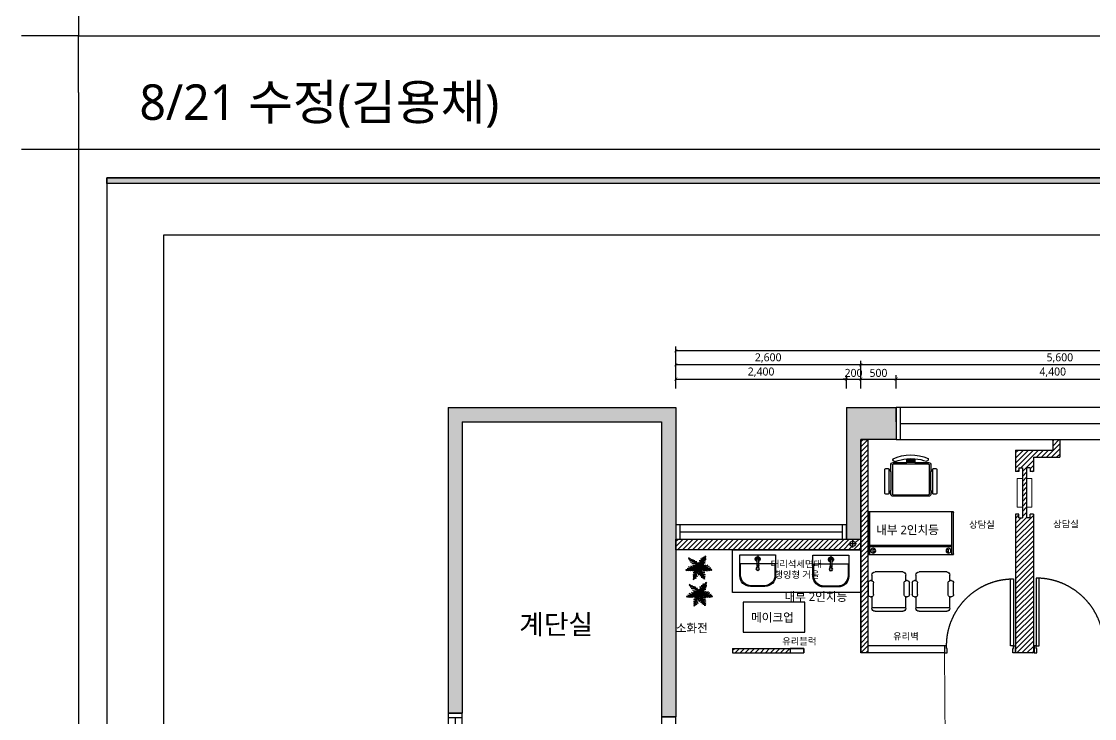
# Model space of a CAD drawing. Header units: metres. Extents: x 11578468 to 47831421, y -58341524 to -14256839.
# Drawn here: x 23826530 to 23841615, y -29107227 to -29097422 of the extents above; entities that cross this region are included whole.
import ezdxf
from ezdxf.enums import TextEntityAlignment as Align

# ---------------------------------------------------------------- set-up
doc = ezdxf.new("R2010")
doc.units = ezdxf.units.M
doc.header["$LTSCALE"] = 50
doc.header["$MEASUREMENT"] = 0
doc.linetypes.add('CEN', pattern=[62, 60, -1, 0, -1])
doc.linetypes.add('CENTER2', pattern=[28.575, 19.05, -3.175, 3.175, -3.175])
doc.layers.get('0').update_dxf_attribs({"linetype": 'CONTINUOUS'})
doc.layers.get('DEFPOINTS').update_dxf_attribs({"linetype": 'CONTINUOUS'})
for name, color, linetype in [('0-ELC TEXT', 7, 'CONTINUOUS'), ('04_FUR', 6, 'CONTINUOUS'), ('3.기호.계단선', 30, 'CONTINUOUS'), ('CEN', 250, 'CEN'), ('CO-BATH', 6, 'CONTINUOUS'), ('FORM(YOURNAME)-1', 1, 'CONTINUOUS'), ('FORM(YOURNAME)-11', 1, 'CONTINUOUS'), ('FUR', 11, 'CONTINUOUS'), ('TEX', 7, 'CONTINUOUS'), ('TREE', 74, 'CONTINUOUS'), ('wall', 3, 'CONTINUOUS'), ('WIN', 4, 'CONTINUOUS'), ('WINDOW', 4, 'CONTINUOUS'), ('家具', 251, 'CONTINUOUS')]:
    doc.layers.add(name, color=color, linetype=linetype)
for name, color, linetype, lineweight in [('DIM', 7, 'CONTINUOUS', 15), ('ha', 8, 'CONTINUOUS', 5), ('wall2', 3, 'CONTINUOUS', 25)]:
    doc.layers.add(name, color=color, linetype=linetype, lineweight=lineweight)
doc.styles.add('JT1', font='malgun.ttf')
doc.styles.add('N 맑은고딕', font='malgun.ttf')
doc.styles.add('NEW 맑은고딕', font='malgun.ttf')
doc.styles.add('YOURNAME', font='malgun.ttf')
doc.styles.add('맑은 고딕', font='malgun.ttf')
doc.dimstyles.new('JJ IN 45', dxfattribs={"dimscale": 45, "dimtxt": 2.5, "dimasz": 1, "dimexe": 1.25, "dimexo": 1.5, "dimtad": 1, "dimdec": 6, "dimlunit": 6, "dimtxsty": 'N 맑은고딕', "dimblk": 'ARCHTICK', "dimcen": 2.5, "dimclrd": 256, "dimclre": 256, "dimclrt": 256, "dimadec": 0, "dimazin": 0, "dimtfac": 1, "dimtdec": 6, "dimtix": 1, "dimtmove": 0, "dimatfit": 3, "dimldrblk": 'ARCHTICK', "dimfxl": 1, "dimarcsym": 0})
pattern_1 = [(45, (-35200, 0), (-35.35533906, 35.35533906), [])]

# ---------------------------------------------------------------- blocks, each defined once
blk = doc.blocks.new('*U357')
at = {"layer": 'WIN', "linetype": 'Continuous'}
blk.add_line((60, -25), (4340, -25), dxfattribs=at)
for points in [[(0, -250), (4400, -250), (4400, 200), (0, 200)], [(0, -250), (60, -250), (60, 200), (0, 200)], [(4400, -250), (4340, -250), (4340, 200), (4400, 200)]]:
    blk.add_lwpolyline(points, close=True, dxfattribs=at)
blk = doc.blocks.new('*U1962')
at = {"layer": 'WIN', "linetype": 'Continuous'}
blk.add_line((60, 100), (1040, 100), dxfattribs=at)
for points in [[(0, 0), (1100, 0), (1100, 200), (0, 200)], [(0, 0), (60, 0), (60, 200), (0, 200)], [(1100, 0), (1040, 0), (1040, 200), (1100, 200)]]:
    blk.add_lwpolyline(points, close=True, dxfattribs=at)
blk = doc.blocks.new('_ArchTick')
at = {"color": 0, "linetype": 'ByBlock', "const_width": 0.15}
blk.add_lwpolyline([(-0.5, -0.5), (0.5, 0.5)], dxfattribs=at)
blk = doc.blocks.new('*D395')
at = {"layer": 'DEFPOINTS', "color": 0, "transparency": 16777216}
for p in [(23730902, -29127857), (23728502, -29128057), (23730902, -29128057)]:
    blk.add_point(p, dxfattribs=at)
at = {"layer": 'DIM', "lineweight": -2, "transparency": 16777216}
for p, q in [((23728502, -29127990), (23728502, -29127801)), ((23728502, -29127857), (23730902, -29127857)), ((23730902, -29127990), (23730902, -29127801))]:
    blk.add_line(p, q, dxfattribs=at)
at = {"layer": 'DIM', "lineweight": -2, "transparency": 16777216, "xscale": 45, "yscale": 45, "zscale": 45, "rotation": 180}
blk.add_blockref('_ArchTick', (23728502, -29127857), dxfattribs=at)
at = {"layer": 'DIM', "lineweight": -2, "transparency": 16777216, "xscale": 45, "yscale": 45, "zscale": 45}
blk.add_blockref('_ArchTick', (23730902, -29127857), dxfattribs=at)
at = {"layer": 'DIM', "transparency": 16777216, "insert": (23729702, -29127761), "char_height": 112.5, "attachment_point": 5, "style": 'N 맑은고딕'}
blk.add_mtext('2,400', dxfattribs=at)
blk = doc.blocks.new('*D396')
at = {"layer": 'DEFPOINTS', "color": 0, "transparency": 16777216}
for p in [(23731102, -29127857), (23730902, -29128057), (23731102, -29128027)]:
    blk.add_point(p, dxfattribs=at)
at = {"layer": 'DIM', "lineweight": -2, "transparency": 16777216}
for p, q in [((23730902, -29127857), (23730857, -29127857)), ((23730902, -29127990), (23730902, -29127801)), ((23730902, -29127857), (23731102, -29127857)), ((23731102, -29127960), (23731102, -29127801)), ((23731102, -29127857), (23731147, -29127857))]:
    blk.add_line(p, q, dxfattribs=at)
at = {"layer": 'DIM', "lineweight": -2, "transparency": 16777216, "xscale": 45, "yscale": 45, "zscale": 45}
blk.add_blockref('_ArchTick', (23730902, -29127857), dxfattribs=at)
at = {"layer": 'DIM', "lineweight": -2, "transparency": 16777216, "xscale": 45, "yscale": 45, "zscale": 45, "rotation": 180}
blk.add_blockref('_ArchTick', (23731102, -29127857), dxfattribs=at)
at = {"layer": 'DIM', "transparency": 16777216, "insert": (23731002, -29127771), "char_height": 112.5, "attachment_point": 5, "style": 'N 맑은고딕'}
blk.add_mtext('200', dxfattribs=at)
blk = doc.blocks.new('*D397')
at = {"layer": 'DEFPOINTS', "color": 0, "transparency": 16777216}
for p in [(23731602, -29127857), (23731102, -29128027), (23731602, -29128057)]:
    blk.add_point(p, dxfattribs=at)
at = {"layer": 'DIM', "lineweight": -2, "transparency": 16777216}
for p, q in [((23731102, -29127960), (23731102, -29127801)), ((23731102, -29127857), (23731602, -29127857)), ((23731602, -29127990), (23731602, -29127801))]:
    blk.add_line(p, q, dxfattribs=at)
at = {"layer": 'DIM', "lineweight": -2, "transparency": 16777216, "xscale": 45, "yscale": 45, "zscale": 45, "rotation": 180}
blk.add_blockref('_ArchTick', (23731102, -29127857), dxfattribs=at)
at = {"layer": 'DIM', "lineweight": -2, "transparency": 16777216, "xscale": 45, "yscale": 45, "zscale": 45}
blk.add_blockref('_ArchTick', (23731602, -29127857), dxfattribs=at)
at = {"layer": 'DIM', "transparency": 16777216, "insert": (23731352, -29127771), "char_height": 112.5, "attachment_point": 5, "style": 'N 맑은고딕'}
blk.add_mtext('500', dxfattribs=at)
blk = doc.blocks.new('*D398')
at = {"layer": 'DEFPOINTS', "color": 0, "transparency": 16777216}
for p in [(23736002, -29127857), (23731602, -29128057), (23736002, -29128057)]:
    blk.add_point(p, dxfattribs=at)
at = {"layer": 'DIM', "lineweight": -2, "transparency": 16777216}
for p, q in [((23731602, -29127990), (23731602, -29127801)), ((23731602, -29127857), (23736002, -29127857)), ((23736002, -29127990), (23736002, -29127801))]:
    blk.add_line(p, q, dxfattribs=at)
at = {"layer": 'DIM', "lineweight": -2, "transparency": 16777216, "xscale": 45, "yscale": 45, "zscale": 45, "rotation": 180}
blk.add_blockref('_ArchTick', (23731602, -29127857), dxfattribs=at)
at = {"layer": 'DIM', "lineweight": -2, "transparency": 16777216, "xscale": 45, "yscale": 45, "zscale": 45}
blk.add_blockref('_ArchTick', (23736002, -29127857), dxfattribs=at)
at = {"layer": 'DIM', "transparency": 16777216, "insert": (23733802, -29127761), "char_height": 112.5, "attachment_point": 5, "style": 'N 맑은고딕'}
blk.add_mtext('4,400', dxfattribs=at)
blk = doc.blocks.new('*D404')
at = {"layer": 'DEFPOINTS', "color": 0, "transparency": 16777216}
for p in [(23731102, -29127657), (23731102, -29128057), (23736702, -29128057)]:
    blk.add_point(p, dxfattribs=at)
at = {"layer": 'DIM', "lineweight": -2, "transparency": 16777216}
for p, q in [((23731102, -29127990), (23731102, -29127601)), ((23736702, -29127990), (23736702, -29127601)), ((23736702, -29127657), (23731102, -29127657))]:
    blk.add_line(p, q, dxfattribs=at)
at = {"layer": 'DIM', "lineweight": -2, "transparency": 16777216, "xscale": 45, "yscale": 45, "zscale": 45, "rotation": 180}
blk.add_blockref('_ArchTick', (23731102, -29127657), dxfattribs=at)
at = {"layer": 'DIM', "lineweight": -2, "transparency": 16777216, "xscale": 45, "yscale": 45, "zscale": 45}
blk.add_blockref('_ArchTick', (23736702, -29127657), dxfattribs=at)
at = {"layer": 'DIM', "transparency": 16777216, "insert": (23733902, -29127561), "char_height": 112.5, "attachment_point": 5, "style": 'N 맑은고딕'}
blk.add_mtext('5,600', dxfattribs=at)
blk = doc.blocks.new('*D405')
at = {"layer": 'DEFPOINTS', "color": 0, "transparency": 16777216}
for p in [(23728502, -29127657), (23728502, -29128057), (23731102, -29128057)]:
    blk.add_point(p, dxfattribs=at)
at = {"layer": 'DIM', "lineweight": -2, "transparency": 16777216}
for p, q in [((23728502, -29127990), (23728502, -29127601)), ((23731102, -29127990), (23731102, -29127601)), ((23731102, -29127657), (23728502, -29127657))]:
    blk.add_line(p, q, dxfattribs=at)
at = {"layer": 'DIM', "lineweight": -2, "transparency": 16777216, "xscale": 45, "yscale": 45, "zscale": 45, "rotation": 180}
blk.add_blockref('_ArchTick', (23728502, -29127657), dxfattribs=at)
at = {"layer": 'DIM', "lineweight": -2, "transparency": 16777216, "xscale": 45, "yscale": 45, "zscale": 45}
blk.add_blockref('_ArchTick', (23731102, -29127657), dxfattribs=at)
at = {"layer": 'DIM', "transparency": 16777216, "insert": (23729802, -29127561), "char_height": 112.5, "attachment_point": 5, "style": 'N 맑은고딕'}
blk.add_mtext('2,600', dxfattribs=at)
blk = doc.blocks.new('*D406')
at = {"layer": 'DEFPOINTS', "color": 0, "transparency": 16777216}
for p in [(23745702, -29127457), (23728502, -29128057), (23745702, -29128057)]:
    blk.add_point(p, dxfattribs=at)
at = {"layer": 'DIM', "lineweight": -2, "transparency": 16777216}
for p, q in [((23728502, -29127990), (23728502, -29127401)), ((23728502, -29127457), (23745702, -29127457)), ((23745702, -29127990), (23745702, -29127401))]:
    blk.add_line(p, q, dxfattribs=at)
at = {"layer": 'DIM', "lineweight": -2, "transparency": 16777216, "xscale": 45, "yscale": 45, "zscale": 45, "rotation": 180}
blk.add_blockref('_ArchTick', (23728502, -29127457), dxfattribs=at)
at = {"layer": 'DIM', "lineweight": -2, "transparency": 16777216, "xscale": 45, "yscale": 45, "zscale": 45}
blk.add_blockref('_ArchTick', (23745702, -29127457), dxfattribs=at)
at = {"layer": 'DIM', "transparency": 16777216, "insert": (23737102, -29127361), "char_height": 112.5, "attachment_point": 5, "style": 'N 맑은고딕'}
blk.add_mtext('17,200', dxfattribs=at)
blk = doc.blocks.new('FORM-ELEVATION')
at = {"layer": 'FORM(YOURNAME)-11'}
h = blk.add_hatch(color=256, dxfattribs=at)
h.dxf.hatch_style = 1
h.paths.add_polyline_path([(-10309, 35708), (71691, 35708), (71691, 35508), (-10309, 35508)])
h.paths.add_polyline_path([(-10309, -21492), (71691, -21492), (71691, -21692), (-10309, -21692)])
at = {"layer": 'DEFPOINTS', "color": 1}
for points in [[(-11309, 38708), (-11309, 36708), (-13309, 36708)], [(-11309, -24692), (-11309, -22692), (-13309, -22692)]]:
    blk.add_lwpolyline(points, dxfattribs=at)
at = {"layer": 'DEFPOINTS', "color": 158}
blk.add_lwpolyline([(-10309, -21692), (71691, -21692), (71691, 35708), (-10309, 35708)], close=True, dxfattribs=at)
at = {"layer": 'DEFPOINTS'}
blk.add_lwpolyline([(-8309, 33708), (61071, 33708), (61071, -19692), (-8309, -19692)], close=True, dxfattribs=at)
at = {"layer": 'FORM(YOURNAME)-11', "color": 250}
blk.add_lwpolyline([(-11309, -22692), (72691, -22692), (72691, 36708), (-11309, 36708)], close=True, dxfattribs=at)
at = {"layer": 'FORM(YOURNAME)-11'}
blk.add_lwpolyline([(-10309, 35708), (71691, 35708), (71691, 35508), (-10309, 35508)], close=True, dxfattribs=at)
at = {"layer": 'FORM(YOURNAME)-11', "color": 3, "style": 'YOURNAME'}
for tag, height, p in [('1', 451, (71041, -1219)), ('2', 451, (71041, -1863)), ('3', 451, (71041, -3150)), ('4', 451, (71041, -5081)), ('5', 515, (71041, -7398)), ('6', 515, (71041, -9650)), ('7', 515, (71041, -11903)), ('8', 515, (71041, -14155)), ('9', 515, (71041, -16408)), ('10', 515, (66791, -18596)), ('11', 515, (71041, -18660)), ('12', 515, (66791, -20848)), ('13', 515, (71041, -20848))]:
    blk.add_attdef(tag, text='', height=height, dxfattribs=at).set_placement(p, align=Align.MIDDLE_RIGHT)
blk = doc.blocks.new('B-003')
blk.add_line((0, 0), (0, -65))
at = {"layer": 'CO-BATH'}
for p, q in [((-252, 0), (-252, -295)), ((252, 0), (-252, 0)), ((252, -295), (252, 0)), ((-102, -445), (102, -445))]:
    blk.add_line(p, q, dxfattribs=at)
at = {"layer": 'CO-BATH', "color": 8}
for p, q in [((-242, -120), (-242, -285)), ((242, -120), (-242, -120)), ((-14, -151), (-14, -156)), ((-13, -60), (-13, -151)), ((12, -60), (12, -151)), ((13, -151), (13, -156)), ((242, -285), (242, -120)), ((-15, -156), (-15, -161)), ((-15, -161), (14, -161)), ((14, -156), (14, -161)), ((-92, -435), (92, -435))]:
    blk.add_line(p, q, dxfattribs=at)
at = {"layer": 'CO-BATH', "color": 251}
for p, q in [((-14, -151), (13, -151)), ((-15, -156), (14, -156))]:
    blk.add_line(p, q, dxfattribs=at)
at = {"layer": 'CO-BATH', "color": 8}
blk.add_circle((0, -195), 25, dxfattribs=at)
at = {"layer": 'CO-BATH', "color": 251}
blk.add_circle((0, -195), 20, dxfattribs=at)
at = {"layer": 'CO-BATH', "color": 8}
for centre, radius, start, end in [((0, -60), 35, 290.9248, 249.0751), ((0, -60), 12.5, 360, 180), ((-92, -285), 150, 180, 270), ((92, -285), 150, 270, 0)]:
    blk.add_arc(centre, radius, start, end, dxfattribs=at)
at = {"layer": 'CO-BATH', "color": 251}
for radius, start, end in [(30, 294.6243, 245.3757), (25, 300, 240), (18, 313.9829, 226.017)]:
    blk.add_arc((0, -60), radius, start, end, dxfattribs=at)
at = {"layer": 'CO-BATH'}
for centre, start, end in [((-102, -295), 180, 270), ((102, -295), 270, 0)]:
    blk.add_arc(centre, 150, start, end, dxfattribs=at)
blk = doc.blocks.new('$plan$00003987')
for p, q in [((458, 1011, 0), (438, 773, 0)), ((488, 852, 0), (458, 1011, 0)), ((607, 1100, 0), (527, 932, 0)), ((557, 971, 0), (656, 1031, 0)), ((577, 991, 0), (607, 1100, 0)), ((656, 1031, 0), (607, 1031, 0)), ((-906, 852, 0), (-956, 892, 0)), ((-956, 843, 0), (-906, 852, 0)), ((-848, 813, 0), (-956, 843, 0)), ((-690, -37, 0), (-956, 72, 0)), ((-956, 72, 0), (-541, -17, 0)), ((-906, 793, 0), (-848, 813, 0)), ((-777, 753, 0), (-906, 793, 0)), ((-876, 882, 0), (-768, 783, 0)), ((-828, 813, 0), (-876, 882, 0)), ((-857, 685, 0), (-690, 695, 0)), ((-610, 626, 0), (-857, 685, 0)), ((-777, 537, 0), (-521, 566, 0)), ((-442, 497, 0), (-777, 537, 0)), ((-759, 161, 0), (-303, 13, 0)), ((-452, -7, 0), (-759, 161, 0)), ((-690, 705, 0), (-690, 813, 0)), ((-690, 813, 0), (-619, 655, 0)), ((-660, 388, 0), (-333, 428, 0)), ((-254, 358, 0), (-660, 388, 0)), ((-560, 763, 0), (-481, 527, 0)), ((-550, 596, 0), (-560, 763, 0)), ((-560, 250, 0), (-214, 300, 0)), ((-156, 221, 0), (-560, 250, 0)), ((-243, 23, 0), (-550, 240, 0)), ((-550, 240, 0), (-174, 32, 0)), ((-303, 23, 0), (-472, -283, 0)), ((-472, -283, 0), (-402, 3, 0)), ((-422, 725, 0), (-323, 418, 0)), ((-402, 477, 0), (-422, 725, 0)), ((-383, 102, 0), (-105, 131, 0)), ((3, 32, 0), (-383, 102, 0)), ((-333, 270, 0), (-16, 52, 0)), ((-115, 52, 0), (-333, 270, 0)), ((-293, -244, 0), (-243, 13, 0)), ((-165, 13, 0), (-293, -244, 0)), ((-273, 388, 0), (-234, 616, 0)), ((-234, 616, 0), (-195, 280, 0)), ((-16, 52, 0), (-156, -234, 0)), ((-156, -234, 0), (-96, 32, 0)), ((-126, 211, 0), (-76, 447, 0)), ((-76, 447, 0), (-46, 102, 0)), ((53, 141, 0), (-37, 487, 0)), ((-37, 487, 0), (-16, 52, 0)), ((-16, 52, 0), (339, 161, 0)), ((112, -274, 0), (-16, 3, 0)), ((-16, 3, 0), (429, -17, 0)), ((310, -244, 0), (23, 13, 0)), ((339, 161, 0), (62, 131, 0)), ((161, 330, 0), (82, 715, 0)), ((82, 715, 0), (103, 231, 0)), ((92, 42, 0), (349, 280, 0)), ((112, 211, 0), (458, 310, 0)), ((142, 32, 0), (310, -244, 0)), ((458, -244, 0), (142, 32, 0)), ((161, 32, 0), (449, 300, 0)), ((349, 280, 0), (161, 32, 0)), ((458, 310, 0), (191, 300, 0)), ((220, 862, 0), (202, 418, 0)), ((270, 497, 0), (220, 862, 0)), ((220, 368, 0), (587, 467, 0)), ((449, 300, 0), (220, 42, 0)), ((587, 467, 0), (250, 457, 0)), ((291, 32, 0), (637, 280, 0)), ((300, 546, 0), (637, 636, 0)), ((339, 971, 0), (330, 606, 0)), ((637, 636, 0), (330, 616, 0)), ((389, 705, 0), (339, 971, 0)), ((637, 280, 0), (349, 13, 0)), ((419, 705, 0), (695, 793, 0)), ((617, -293, 0), (429, 13, 0)), ((695, 793, 0), (458, 773, 0)), ((458, 23, 0), (853, 231, 0)), ((507, 833, 0), (665, 922, 0)), ((853, 231, 0), (507, 3, 0)), ((665, 922, 0), (537, 902, 0)), ((637, 3, 0), (972, 122, 0)), ((972, 122, 0), (686, -37, 0)), ((-1203, -204, 0), (-1025, -165, 0)), ((-1131, -197, 0), (-1203, -204, 0)), ((-1135, -224, 0), (-1194, -283, 0)), ((-1025, -175, 0), (-1135, -264, 0)), ((-1135, -264, 0), (-1135, -224, 0)), ((-1094, -77, 0), (-798, -77, 0)), ((-926, -115, 0), (-1094, -77, 0)), ((-867, -125, 0), (-1006, -293, 0)), ((-1006, -293, 0), (-965, -165, 0)), ((-660, -47, 0), (-837, -293, 0)), ((-837, -293, 0), (-759, -77, 0)), ((-481, -17, 0), (-660, -293, 0)), ((-660, -293, 0), (-571, -37, 0)), ((-234, -501, 0), (-541, -698, 0)), ((-541, -698, 0), (-303, -609, 0)), ((-333, -698, 0), (-541, -867, 0)), ((-541, -867, 0), (-383, -807, 0)), ((-165, -323, 0), (-521, -482, 0)), ((-521, -482, 0), (-214, -412, 0)), ((-431, -916, 0), (-521, -1004, 0)), ((-521, -1004, 0), (-461, -1004, 0)), ((-461, -1004, 0), (-511, -1074, 0)), ((-85, -145, 0), (-472, -313, 0)), ((-472, -313, 0), (-135, -234, 0)), ((-442, -966, 0), (-392, -1054, 0)), ((-392, -1054, 0), (-392, -887, 0)), ((-344, -788, 0), (-273, -1004, 0)), ((-273, -1004, 0), (-314, -689, 0)), ((-273, -590, 0), (-145, -867, 0)), ((-145, -867, 0), (-234, -501, 0)), ((-195, -383, 0), (-7, -698, 0)), ((-7, -698, 0), (-156, -323, 0)), ((-126, -254, 0), (53, -491, 0)), ((53, -491, 0), (-76, -165, 0)), ((-55, -47, 0), (112, -274, 0)), ((103, -194, 0), (-55, -244, 0)), ((43, -629, 0), (172, -244, 0)), ((211, -313, 0), (43, -629, 0)), ((429, -17, 0), (53, -67, 0)), ((103, -145, 0), (488, -184, 0)), ((151, -798, 0), (250, -392, 0)), ((291, -482, 0), (151, -798, 0)), ((488, -184, 0), (191, -224, 0)), ((211, -283, 0), (527, -323, 0)), ((527, -323, 0), (250, -343, 0)), ((261, -422, 0), (566, -491, 0)), ((291, -936, 0), (330, -521, 0)), ((360, -639, 0), (291, -936, 0)), ((310, -7, 0), (458, -244, 0)), ((566, -491, 0), (319, -491, 0)), ((339, -561, 0), (587, -659, 0)), ((587, -659, 0), (349, -649, 0)), ((408, -1004, 0), (399, -768, 0)), ((458, -827, 0), (408, -1004, 0)), ((419, -728, 0), (587, -837, 0)), ((587, -837, 0), (429, -798, 0)), ((498, -1084, 0), (477, -956, 0)), ((498, -906, 0), (566, -986, 0)), ((507, -976, 0), (498, -1084, 0)), ((566, -986, 0), (507, -976, 0)), ((548, -17, 0), (617, -293, 0)), ((795, -313, 0), (617, -17, 0)), ((695, -37, 0), (795, -313, 0)), ((765, -57, 0), (1101, -7, 0)), ((993, -293, 0), (814, -77, 0)), ((1101, -7, 0), (834, -86, 0)), ((903, -115, 0), (993, -293, 0)), ((913, -105, 0), (1160, -135, 0)), ((1112, -264, 0), (993, -145, 0)), ((1160, -135, 0), (1002, -155, 0)), ((1002, -155, 0), (1210, -184, 0)), ((1180, -264, 0), (1091, -204, 0)), ((1091, -204, 0), (1112, -264, 0)), ((1210, -184, 0), (1141, -194, 0)), ((1141, -194, 0), (1180, -264, 0)), ((-511, -1074, 0), (-491, -1074, 0)), ((-491, -1074, 0), (-472, -1123, 0)), ((-472, -1123, 0), (-472, -1044, 0))]:
    blk.add_line(p, q)
for centre, radius, start, end in [((7986, -4166, 0), 9036, 144.11903, 160.36406), ((16, -2664, 0), 2721, 62.83588, 117.94289), ((-2722, -1976, 0), 3395, 15.05317, 58.77817)]:
    blk.add_arc(centre, radius, start, end)
blk = doc.blocks.new('$plan$00002539')
at = {"layer": 'FUR', "color": 251}
for p, q in [((538, 396), (538, 557)), ((538, 546), (1014, 546)), ((582, 600), (971, 600)), ((1014, 557), (1014, 396)), ((1158, 396), (1158, 557)), ((1158, 546), (1634, 546)), ((1201, 600), (1590, 600)), ((1634, 557), (1634, 396)), ((486, 201), (486, 364)), ((519, 397), (529, 397)), ((562, 364), (562, 201)), ((990, 364), (990, 201)), ((1023, 397), (1034, 397)), ((1066, 364), (1066, 201)), ((1105, 201), (1105, 364)), ((1138, 397), (1149, 397)), ((1181, 364), (1181, 201)), ((1610, 364), (1610, 201)), ((1643, 397), (1653, 397)), ((1686, 364), (1686, 201)), ((529, 169), (519, 169)), ((538, 90), (538, 170)), ((1014, 170), (1014, 90)), ((1034, 169), (1023, 169)), ((1023, 169), (1023, 169)), ((1149, 169), (1138, 169)), ((1158, 90), (1158, 170)), ((1634, 170), (1634, 90)), ((1653, 169), (1643, 169)), ((971, 46), (582, 46)), ((1590, 46), (1201, 46)), ((486, -800), (486, -200)), ((486, -200), (1686, -200)), ((495, -199), (499, -199)), ((508, -208), (508, -799)), ((557, -228), (557, -276)), ((1615, -228), (1615, -276)), ((1664, -208), (1664, -790)), ((1677, -199), (1673, -199)), ((1686, -200), (1686, -800)), ((508, -309), (1664, -309)), ((508, -330), (1664, -330)), ((583, -800), (486, -800)), ((583, -800), (486, -800)), ((1686, -800), (583, -800)), ((583, -800), (583, -800)), ((1673, -799), (1677, -799)), ((768, -1046), (734, -1046)), ((803, -1051), (803, -1102)), ((826, -1458), (826, -1051)), ((1335, -1017), (837, -1017)), ((837, -1039), (1335, -1039)), ((1346, -1051), (1346, -1458)), ((1369, -1102), (1369, -1051)), ((1438, -1046), (1404, -1046)), ((722, -1058), (722, -1397)), ((779, -1062), (779, -1058)), ((803, -1102), (779, -1062)), ((779, -1062), (779, -1394)), ((803, -1363), (803, -1102)), ((1393, -1062), (1369, -1102)), ((1369, -1102), (1369, -1363)), ((1393, -1058), (1393, -1062)), ((1393, -1062), (1393, -1394)), ((1449, -1397), (1449, -1058)), ((734, -1408), (768, -1408)), ((779, -1394), (803, -1363)), ((779, -1397), (779, -1394)), ((803, -1363), (803, -1458)), ((1335, -1469), (837, -1469)), ((837, -1492), (1029, -1492)), ((1143, -1492), (1029, -1492)), ((1029, -1492), (1029, -1544)), ((1143, -1503), (1029, -1503)), ((1143, -1545), (1143, -1492)), ((1143, -1492), (1335, -1492)), ((1369, -1458), (1369, -1363)), ((1369, -1363), (1393, -1394)), ((1393, -1394), (1393, -1397)), ((1404, -1408), (1438, -1408)), ((1143, -1519), (1029, -1519)), ((1143, -1531), (1029, -1531))]:
    blk.add_line(p, q, dxfattribs=at)
for centre in [(557, -252), (1615, -252)]:
    blk.add_circle(centre, 34.7, dxfattribs=at)
for centre, radius, start, end in [((582, 557), 43.4, 90, 180), ((971, 557), 43.4, 0, 90), ((1201, 557), 43.4, 90, 180), ((1590, 557), 43.4, 0, 90), ((519, 364), 32.6, 90, 180), ((529, 364), 32.6, 73.9721, 90), ((529, 364), 32.6, 0, 73.9721), ((1023, 364), 32.6, 106.0279, 180), ((1023, 364), 32.6, 90, 106.0279), ((1034, 364), 32.6, 0, 90), ((1138, 364), 32.6, 90, 180), ((1149, 364), 32.6, 73.9721, 90), ((1149, 364), 32.6, 0, 73.9721), ((1643, 364), 32.6, 106.0279, 180), ((1643, 364), 32.6, 90, 106.0279), ((1653, 364), 32.6, 0, 90), ((519, 201), 32.6, 180, 270), ((529, 201), 32.6, 270, 286.0279), ((529, 201), 32.6, 286.0279, 0), ((1023, 201), 32.6, 180, 253.9721), ((1023, 201), 32.6, 253.9721, 270), ((1034, 201), 32.6, 270, 0), ((1138, 201), 32.6, 180, 270), ((1149, 201), 32.6, 270, 286.0279), ((1149, 201), 32.6, 286.0279, 0), ((1643, 201), 32.6, 180, 253.9721), ((1643, 201), 32.6, 253.9721, 270), ((1653, 201), 32.6, 270, 0), ((582, 90), 43.4, 180, 270), ((971, 90), 43.4, 270, 0), ((1201, 90), 43.4, 180, 270), ((1590, 90), 43.4, 270, 0), ((495, -208), 8.69, 90, 180), ((499, -208), 8.69, 0, 90), ((557, -252), 23.9, 270, 90), ((1615, -252), 23.9, 90, 270), ((1673, -208), 8.69, 90, 180), ((1677, -208), 8.69, 0, 90), ((1673, -790), 8.69, 180, 270), ((1677, -790), 8.69, 270, 0), ((734, -1058), 11.3, 90, 180), ((768, -1058), 11.3, 0, 90), ((837, -1051), 33.9, 90, 180), ((837, -1051), 11.3, 90, 180), ((1335, -1051), 33.9, 0, 90), ((1335, -1051), 11.3, 0, 90), ((1404, -1058), 11.3, 90, 180), ((1438, -1058), 11.3, 0, 90), ((734, -1397), 11.3, 180, 270), ((768, -1397), 11.3, 270, 0), ((837, -1458), 33.9, 180, 270), ((837, -1458), 11.3, 180, 270), ((862, -1535), 28.4, 77.6258, 197.8047), ((1091, -907), 640, 249.6237, 264.4446), ((1335, -1458), 33.9, 270, 0), ((1335, -1458), 11.3, 270, 0), ((1404, -1397), 11.3, 180, 270), ((1438, -1397), 11.3, 270, 0), ((1089, -999), 601, 245.0156, 293.4469), ((1091, -907), 640, 264.4446, 274.5944), ((1091, -907), 640, 274.5944, 289.5086), ((1304, -1538), 27.2, 332.4673, 88.0646)]:
    blk.add_arc(centre, radius, start, end, dxfattribs=at)
blk = doc.blocks.new('*U936')
at = {"layer": 'WIN', "linetype": 'Continuous', "transparency": 33554687}
for points in [[(30, 1150), (30, 200), (70, 200), (70, 1150)], [(0, 200), (0, 100), (40, 100), (40, 160), (30, 160), (30, 200)], [(1010, 200), (1010, 100), (970, 100), (970, 160), (980, 160), (980, 200)]]:
    blk.add_lwpolyline(points, close=True, dxfattribs=at)
at = {"layer": 'WIN', "linetype": 'CENTER2', "ltscale": 20, "transparency": 33554687}
blk.add_arc((30, 200), 950, 0, 90, dxfattribs=at)
blk = doc.blocks.new('*U741')
at = {"layer": 'WIN', "linetype": 'Continuous', "transparency": 33554687}
for points in [[(30, 1140), (30, 200), (70, 200), (70, 1140)], [(0, 200), (0, 100), (40, 100), (40, 160), (30, 160), (30, 200)], [(1000, 200), (1000, 100), (960, 100), (960, 160), (970, 160), (970, 200)]]:
    blk.add_lwpolyline(points, close=True, dxfattribs=at)
at = {"layer": 'WIN', "linetype": 'CENTER2', "ltscale": 20, "transparency": 33554687}
blk.add_arc((30, 200), 940, 0, 90, dxfattribs=at)
blk = doc.blocks.new('1212412')
at = {"ltscale": 30}
for p, q in [((23839238, -29096802), (23839133, -29096802)), ((23839186, -29096854), (23839186, -29096749))]:
    blk.add_line(p, q, dxfattribs=at)
blk.add_circle((23839186, -29096802), 37.5, dxfattribs=at)
blk = doc.blocks.new('sdagdgds')
at = {"layer": 'ha', "transparency": 33554687}
h = blk.add_hatch(color=256, dxfattribs=at)
h.dxf.hatch_style = 1
h.paths.add_polyline_path([(23725502, -29128457), (23728302, -29128457), (23728302, -29132607), (23728502, -29132607), (23728502, -29128257), (23728302, -29128257), (23725302, -29128257), (23725302, -29132557), (23725502, -29132557)])
h.paths.add_polyline_path([(23728502, -29133657), (23728302, -29133657), (23728302, -29133757), (23725502, -29133757), (23725502, -29133657), (23725302, -29133657), (23725302, -29133757), (23724848.0976572, -29133757), (23724752, -29133757), (23724752, -29136507), (23725152, -29136507), (23725152, -29137657), (23725352, -29137657), (23725352, -29137507), (23727752, -29137507), (23727952, -29137507), (23727952, -29137307), (23725352, -29137307), (23725352, -29136507), (23727052, -29136507), (23727052, -29136707), (23727252, -29136707), (23727252, -29136507), (23727252, -29135757), (23727252, -29135707), (23727052, -29135707), (23727052, -29135757), (23727052, -29136307), (23725352, -29136307), (23724952, -29136307), (23724952, -29133957), (23727052, -29133957), (23727052, -29134507), (23727252, -29134507), (23727252, -29133957), (23728502, -29133957)])
h.paths.add_polyline_path([(23727952, -29138607), (23727752, -29138607), (23727752, -29139637), (23725352, -29139637), (23725352, -29139457), (23725152, -29139457), (23725152, -29140057), (23725352, -29140057), (23725352, -29139837), (23727752, -29139837), (23727752, -29139907), (23727952, -29139907), (23727952, -29139837)])
h.paths.add_polyline_path([(23727952, -29141007), (23727752, -29141007), (23727752, -29142007), (23725352, -29142007), (23725352, -29141857), (23725152, -29141857), (23725152, -29144557), (23725652, -29144557), (23725652, -29144657), (23729552, -29144657), (23729552, -29144457), (23725852, -29144457), (23725852, -29144357), (23725352, -29144357), (23725352, -29142207), (23727952, -29142207)])
h.paths.add_polyline_path([(23731552, -29144307), (23730852, -29144307), (23730852, -29144457), (23730732, -29144457), (23730732, -29144657), (23732052, -29144657), (23732052, -29144457), (23731552, -29144457)])
h.paths.add_polyline_path([(23739502, -29144457), (23736702, -29144457), (23736702, -29144307), (23736002, -29144307), (23736002, -29144457), (23733202, -29144457), (23733202, -29144657), (23739502, -29144657)])
h.paths.add_polyline_path([(23745902, -29143307), (23745702, -29143307), (23745702, -29144457), (23744702, -29144457), (23744702, -29144307), (23744002, -29144307), (23744002, -29144457), (23743102, -29144457), (23743102, -29144657), (23745902, -29144657)])
h.paths.add_polyline_path([(23745902, -29133157), (23745702, -29133157), (23745702, -29139657), (23745902, -29139657)])
h.paths.add_polyline_path([(23745902, -29140857), (23745702, -29140857), (23745702, -29142157), (23745902, -29142157)])
h.paths.add_polyline_path([(23744602, -29136307), (23743902, -29136307), (23743902, -29136657), (23744602, -29136657)])
h.paths.add_polyline_path([(23736702, -29136307), (23736002, -29136307), (23736002, -29136657), (23736702, -29136657)])
h.paths.add_polyline_path([(23731602, -29136307), (23730902, -29136307), (23730902, -29136657), (23731602, -29136657)])
h.paths.add_polyline_path([(23745902, -29130707), (23745702, -29130707), (23745702, -29131957), (23745902, -29131957)])
h.paths.add_polyline_path([(23745902, -29128257), (23743802, -29128257), (23743802, -29128457), (23743802, -29128707), (23744502, -29128707), (23744502, -29128457), (23745702, -29128457), (23745702, -29129607), (23745902, -29129607)])
h.paths.add_polyline_path([(23731602, -29128457), (23731602, -29128257), (23730902, -29128257), (23730902, -29130107), (23731102, -29130107), (23731102, -29128707), (23731602, -29128707)])
h.paths.add_polyline_path([(23736702, -29128257), (23736002, -29128257), (23736002, -29128457), (23736002, -29128707), (23736702, -29128707), (23736702, -29128457)])
at = {"layer": 'CEN'}
blk.add_lwpolyline([(23728302, -29133657), (23728502, -29133657), (23728502, -29132607), (23728302, -29132607)], close=True, dxfattribs=at)
at = {"layer": 'wall'}
for p, q in [((23725302, -29128257), (23728502, -29128257)), ((23725302, -29128257), (23725302, -29132557)), ((23728302, -29128257), (23728502, -29128257)), ((23728502, -29128257), (23728502, -29132607)), ((23730902, -29128257), (23731602, -29128257)), ((23730902, -29128257), (23730902, -29130107)), ((23731602, -29128457), (23731602, -29128257)), ((23725502, -29128457), (23728302, -29128457)), ((23725502, -29128457), (23725502, -29132557)), ((23728302, -29128457), (23728302, -29132607)), ((23731602, -29128457), (23731602, -29128707)), ((23731102, -29128707), (23731102, -29130107)), ((23731602, -29128707), (23731102, -29128707)), ((23725302, -29132557), (23725502, -29132557)), ((23728302, -29132607), (23728502, -29132607))]:
    blk.add_line(p, q, dxfattribs=at)
at = {"layer": 'WIN', "linetype": 'Continuous'}
for p, q in [((23728562, -29129907), (23728562, -29130107)), ((23728562, -29130007), (23730842, -29130007)), ((23730842, -29129907), (23730842, -29130107))]:
    blk.add_line(p, q, dxfattribs=at)
blk.add_lwpolyline([(23730902, -29129907), (23728502, -29129907), (23728502, -29130107), (23730902, -29130107)], close=True, dxfattribs=at)
blk.add_blockref('*U357', (23731602, -29128457), dxfattribs=at)
at = {"layer": 'WIN', "linetype": 'Continuous', "rotation": 270}
blk.add_blockref('*U1962', (23725302, -29132557), dxfattribs=at)
at = {"layer": 'wall2', "insert": (23726301.8155433, -29131169.0249183), "char_height": 275.88175264, "attachment_point": 1, "style": 'NEW 맑은고딕'}
blk.add_mtext_dynamic_manual_height_columns('계단실', width=3673.452008802, gutter_width=1379.4087632, heights=[0], dxfattribs=at)
at = {"layer": 'DIM'}
for base, p1, p2, picture, middle in [((23745702, -29127457), (23728502, -29128057), (23745702, -29128057), '*D406', (23737102, -29127361.0081521794)), ((23728502, -29127657), (23731102, -29128057), (23728502, -29128057), '*D405', (23729802, -29127561.3138586991)), ((23731102, -29127657), (23736702, -29128057), (23731102, -29128057), '*D404', (23733902, -29127561.3138586991)), ((23730902, -29127857), (23728502, -29128057), (23730902, -29128057), '*D395', (23729702, -29127761.3138586991)), ((23731102, -29127857), (23730902, -29128057), (23731102, -29128027.1003937), '*D396', (23731002, -29127770.7525476)), ((23731602, -29127857), (23731102, -29128027.1003937), (23731602, -29128057), '*D397', (23731352, -29127770.7525476)), ((23736002, -29127857), (23731602, -29128057), (23736002, -29128057), '*D398', (23733802, -29127761.3138586991))]:
    dim = blk.add_linear_dim(base=base, p1=p1, p2=p2, dimstyle='JJ IN 45', dxfattribs=at)
    dim.commit()
    dim.dimension.update_dxf_attribs({"geometry": picture, "text_midpoint": middle})

msp = doc.modelspace()

# ---------------------------------------------------------------- hatches: boundary and pattern name
at = {"layer": 'wall', "ltscale": 10}
h = msp.add_hatch(dxfattribs=at)
h.set_pattern_fill('_USER', color=256, scale=50, angle=45, pattern_type=0)
h.set_pattern_definition(pattern_1)
h.paths.add_polyline_path([(23838427.7, -29103302.3), (23838327.7, -29103302.3), (23838327.7, -29104702.3), (23838327.7, -29106302.3), (23838427.7, -29106302.3)])
h.paths.add_polyline_path([(23838327.7, -29104702.3), (23835727.7, -29104702.3), (23835727.7, -29104852.3), (23838327.7, -29104852.3)])
h.paths.add_polyline_path([(23838178.8, -29104770, -1), (23838253.8, -29104770, -1)], flags=16)
h = msp.add_hatch(dxfattribs=at)
h.set_pattern_fill('_USER', color=256, scale=50, angle=45, pattern_type=0)
h.set_pattern_definition(pattern_1)
h.paths.add_polyline_path([(23840755.7, -29104352.3), (23840708.2, -29104352.3), (23840708.2, -29104402.3), (23840660.7, -29104402.3), (23840660.7, -29103702.3), (23840708.2, -29103702.3), (23840708.2, -29103752.3), (23840755.7, -29103752.3), (23840755.7, -29103552.3), (23841127.7, -29103552.3), (23841127.7, -29103302.3), (23841027.7, -29103302.3), (23841027.7, -29103452.3), (23840505.7, -29103452.3), (23840505.7, -29103752.3), (23840553.2, -29103752.3), (23840553.2, -29103702.3), (23840600.7, -29103702.3), (23840600.7, -29104402.3), (23840553.2, -29104402.3), (23840553.2, -29104352.3), (23840505.7, -29104352.3), (23840505.7, -29106202.3), (23840505.7, -29106302.3), (23840755.7, -29106302.3)])
h = msp.add_hatch(dxfattribs=at)
h.set_pattern_fill('_USER', color=256, scale=50, angle=45, pattern_type=0)
h.set_pattern_definition(pattern_1)
h.paths.add_polyline_path([(23837337.7, -29106242.3), (23836527.9, -29106242.3), (23836527.9, -29106302.3), (23837337.7, -29106302.3)])

# ---------------------------------------------------------------- linework, layer by layer
at = {"layer": '04_FUR', "ltscale": 10}
msp.add_lwpolyline([(23838327.7, -29105452.3), (23836527.7, -29105452.3), (23836527.7, -29104852.3), (23838327.7, -29104852.3)], close=True, dxfattribs=at)
at = {"layer": 'ha'}
for p, q in [((23840529.4, -29103852.3), (23840529.4, -29104252.3)), ((23840529.4, -29103852.3), (23840600.7, -29103852.3)), ((23840731.9, -29103852.3), (23840660.7, -29103852.3)), ((23840731.9, -29103852.3), (23840731.9, -29104252.3)), ((23840529.4, -29104252.3), (23840600.7, -29104252.3)), ((23840731.9, -29104252.3), (23840660.7, -29104252.3)), ((23839573.5, -29115066.5), (23839505.7, -29106302.3))]:
    msp.add_line(p, q, dxfattribs=at)
at = {"layer": 'TEX'}
msp.add_lwpolyline([(23837540.7, -29105588.4), (23836673.7, -29105588.4), (23836673.7, -29106013), (23837540.7, -29106013)], close=True, dxfattribs=at)
at = {"layer": 'wall', "ltscale": 10}
for p, q in [((23841027.7, -29103302.3), (23841027.7, -29103452.3)), ((23841027.7, -29103302.3), (23841127.7, -29103302.3)), ((23841127.7, -29103302.3), (23841127.7, -29103552.3)), ((23840505.7, -29103452.3), (23841027.7, -29103452.3)), ((23840755.7, -29103552.3), (23841127.7, -29103552.3)), ((23840553.2, -29103752.3), (23840505.7, -29103752.3)), ((23840553.2, -29103702.3), (23840553.2, -29103752.3)), ((23840553.2, -29103702.3), (23840600.7, -29103702.3)), ((23840600.7, -29103702.3), (23840600.7, -29104402.3)), ((23840660.7, -29103702.3), (23840660.7, -29104402.3)), ((23840708.2, -29103702.3), (23840660.7, -29103702.3)), ((23840708.2, -29103702.3), (23840708.2, -29103752.3)), ((23840755.7, -29103752.3), (23840708.2, -29103752.3)), ((23840553.2, -29104352.3), (23840505.7, -29104352.3)), ((23840553.2, -29104402.3), (23840553.2, -29104352.3)), ((23840755.7, -29104352.3), (23840708.2, -29104352.3)), ((23840708.2, -29104402.3), (23840708.2, -29104352.3)), ((23840553.2, -29104402.3), (23840600.7, -29104402.3)), ((23840708.2, -29104402.3), (23840660.7, -29104402.3)), ((23840505.7, -29106302.3), (23840505.7, -29106202.3)), ((23840755.7, -29106302.3), (23840505.7, -29106302.3))]:
    msp.add_line(p, q, dxfattribs=at)
msp.add_lwpolyline([(23838327.7, -29103302.3), (23838427.7, -29103302.3), (23838427.7, -29106302.3), (23838327.7, -29106302.3)], close=True, dxfattribs=at)
msp.add_lwpolyline([(23840755.7, -29103302.3), (23840755.7, -29103302.3), (23840757.2, -29103302.3)], dxfattribs=at)
at = {"layer": 'wall2'}
for p, q in [((23838327.7, -29103302.3), (23838327.7, -29106302.3)), ((23838427.7, -29103302.3), (23838427.7, -29106302.3)), ((23840505.7, -29103452.3), (23840505.7, -29103752.3)), ((23840755.7, -29103552.3), (23840755.7, -29103752.3)), ((23840505.7, -29104352.3), (23840505.7, -29106202.3)), ((23840755.7, -29104352.3), (23840755.7, -29106302.3)), ((23836527.9, -29106242.3), (23837527.7, -29106242.3)), ((23836527.9, -29106242.3), (23836527.9, -29106302.3)), ((23836527.9, -29106302.3), (23837527.7, -29106302.3)), ((23837527.7, -29106242.3), (23837527.7, -29106302.3))]:
    msp.add_line(p, q, dxfattribs=at)
msp.add_lwpolyline([(23838327.7, -29104852.3), (23835727.7, -29104852.3), (23835727.7, -29104702.3), (23838327.7, -29104702.3)], close=True, dxfattribs=at)
at = {"layer": 'WIN', "linetype": 'Continuous'}
msp.add_lwpolyline([(23837527.7, -29106242.3), (23837337.7, -29106242.3), (23837337.7, -29106302.3), (23837527.7, -29106302.3)], close=True, dxfattribs=at)
at = {"layer": 'WINDOW'}
for p, q in [((23839505.7, -29106302.3), (23838327.7, -29106302.3)), ((23839505.7, -29106202.3), (23838427.7, -29106202.3)), ((23839505.7, -29106202.3), (23839505.7, -29106302.3))]:
    msp.add_line(p, q, dxfattribs=at)

# ---------------------------------------------------------------- block references
at = {"layer": '0-ELC TEXT'}
msp.add_blockref('1212412', (-969.5, -7968.3), dxfattribs=at)
at = {"layer": '3.기호.계단선'}
msp.add_blockref('sdagdgds', (107225.7, 25404.7), dxfattribs=at)
at = {"layer": 'CO-BATH', "xscale": -1}
for p in [(23836880.6, -29104924.3), (23837909.1, -29104930.7)]:
    msp.add_blockref('B-003', p, dxfattribs=at)
at = {"layer": 'FORM(YOURNAME)-1', "xscale": 0.4, "yscale": 0.4, "zscale": 0.4}
for p in [(23831853.2, -29088545.2), (23831853.2, -29113905.2)]:
    msp.add_blockref('FORM-ELEVATION', p, dxfattribs=at)
at = {"layer": 'TREE', "xscale": 0.1498516131129662, "yscale": 0.1498516131129662, "zscale": 0.1498516131129662}
for p in [(23836052, -29105106.2, 0), (23836061, -29105479.2, 0)]:
    msp.add_blockref('$plan$00003987', p, dxfattribs=at)
at = {"layer": 'WIN', "linetype": 'Continuous', "xscale": -1}
msp.add_blockref('*U741', (23840505.7, -29106402.3), dxfattribs=at)
at = {"layer": 'WIN', "linetype": 'Continuous'}
msp.add_blockref('*U936', (23840765.7, -29106402.3), dxfattribs=at)
at = {"layer": '家具', "xscale": -1, "rotation": 179.9999999995477}
msp.add_blockref('$plan$00002539', (23837947.3, -29105118.5), dxfattribs=at)

# ---------------------------------------------------------------- texts
at = {"layer": '0-ELC TEXT', "style": '맑은 고딕'}
for s, p in [('상담실', (23840031.8, -29104498.6)), ('상담실', (23841213.6, -29104492.6)), ('대리석세면대', (23837423.6, -29105054.5)), ('행잉형 거울', (23837430.5, -29105203.5)), ('유리벽', (23838963.2, -29106070.3)), ('유리블럭', (23837465.7, -29106140.1))]:
    msp.add_text(s, height=93.33, rotation=360, dxfattribs=at).set_placement(p, align=Align.MIDDLE_CENTER)
at = {"layer": 'TEX', "style": 'JT1'}
for s, height, p in [('8/21 수정(김용채)', 500, (23828188.6, -29098806.9)), ('내부 2인치등', 120, (23838545.2, -29104634.8)), ('내부 2인치등', 120, (23837256.1, -29105573.8)), ('메이크업', 120, (23836786, -29105865.9)), ('소화전', 120, (23835727.7, -29106015.2))]:
    msp.add_text(s, height=height, dxfattribs=at).set_placement(p)

doc.saveas('drawing.dxf')
